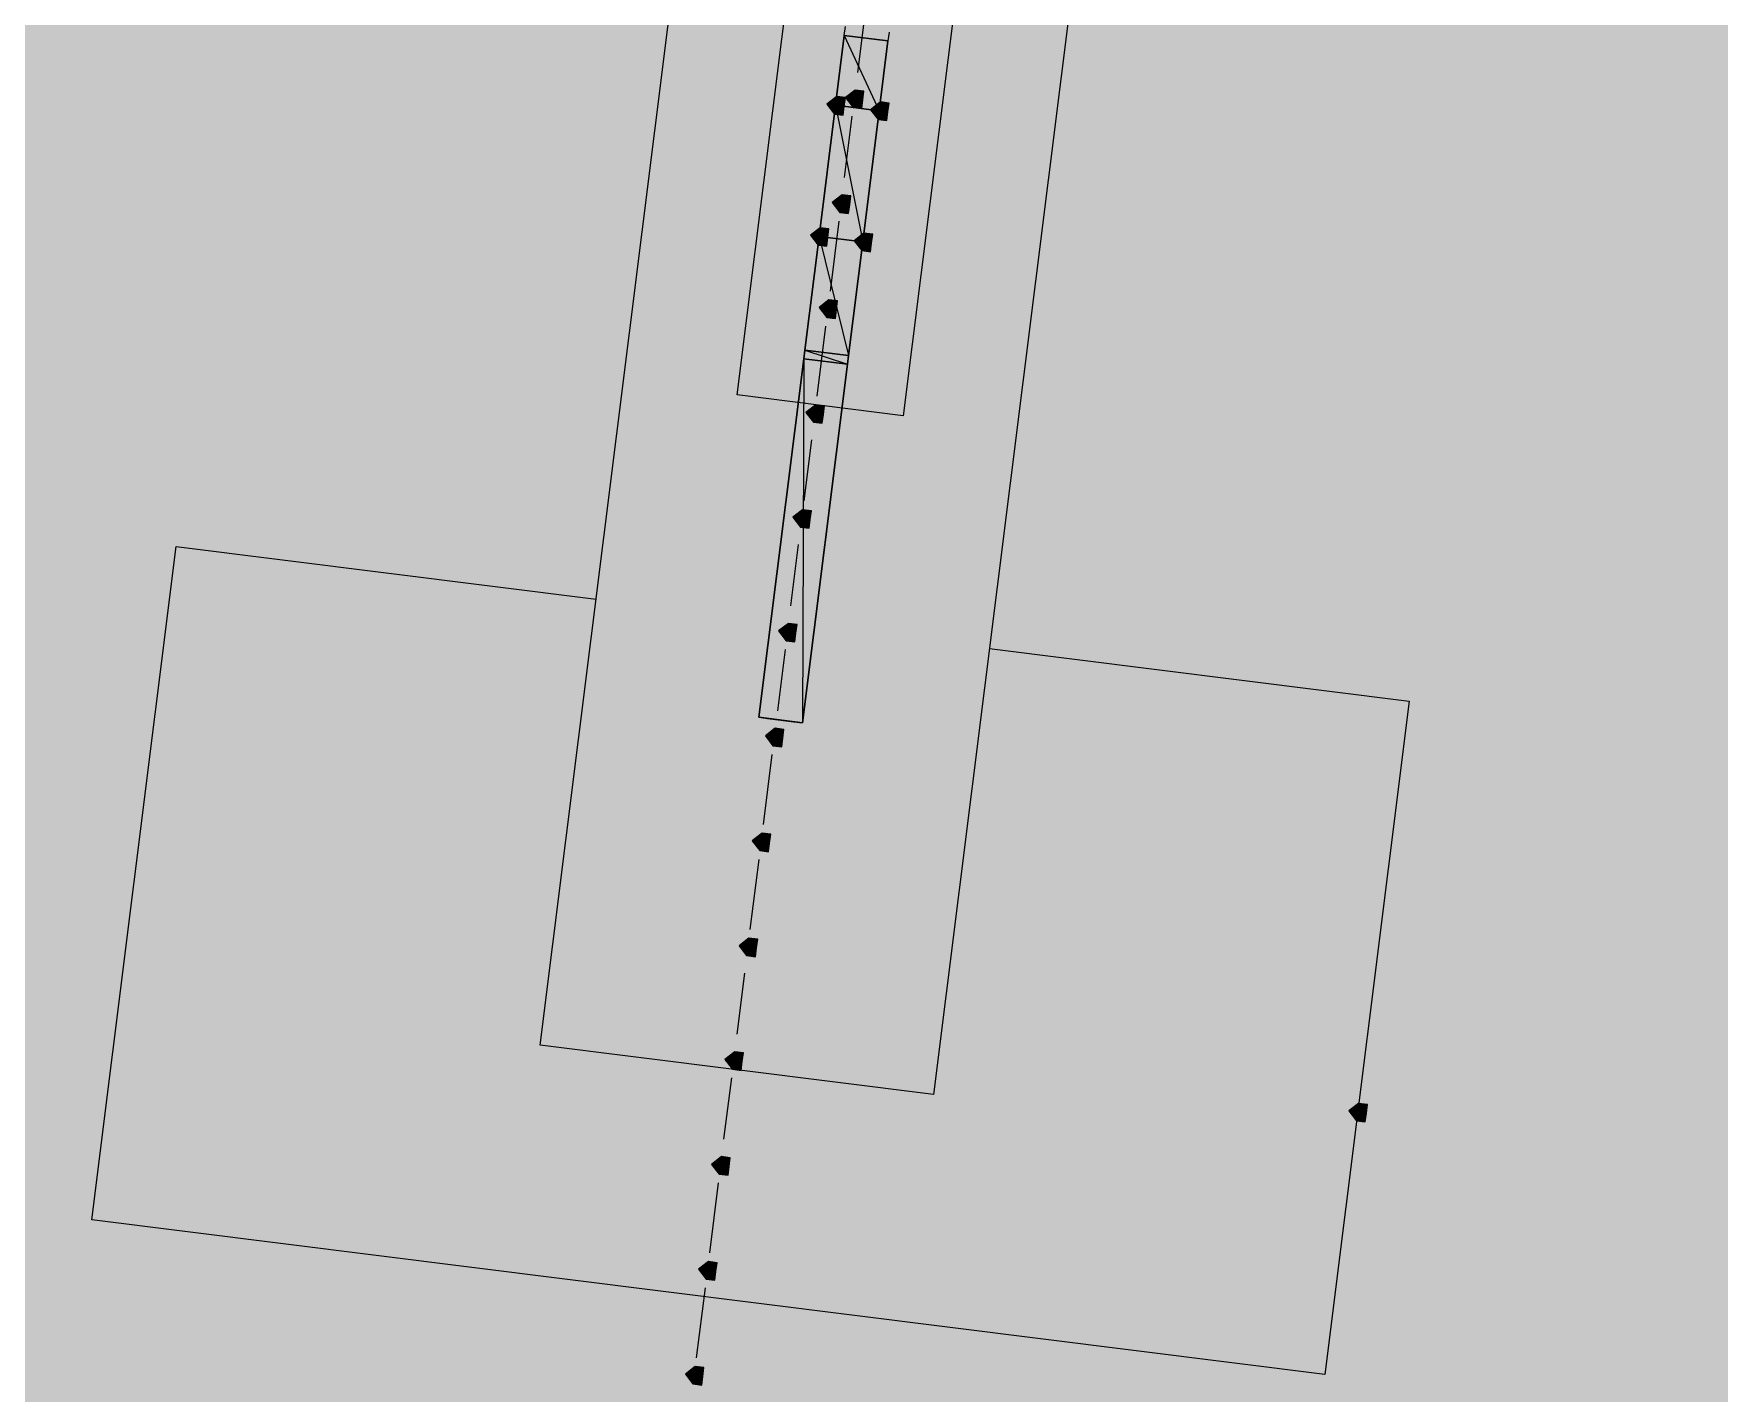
# Model space of a CAD drawing. Header units: metres. Extents: x -4 to 509425, y 7549 to 4732445.
# Drawn here: x 476072.79 to 476074.409, y 4719769.387 to 4719770.694 of the extents above; entities that cross this region are included whole.
import ezdxf

# ---------------------------------------------------------------- set-up
doc = ezdxf.new("R2010")
doc.units = ezdxf.units.M
doc.header["$LTSCALE"] = 0.01
doc.header["$MEASUREMENT"] = 0
doc.layers.get('0').update_dxf_attribs({"lineweight": 0})
doc.layers.add('_SUBESTACIÓN', color=1, linetype='Continuous')
doc.layers.add('SUBESTACION LA VID', color=253, linetype='Continuous')

# ---------------------------------------------------------------- blocks, each defined once
blk = doc.blocks.new('A$Cfff6051d')
at = {"layer": 'SUBESTACION LA VID', "transparency": 33554687}
h = blk.add_hatch(color=256, dxfattribs=at)
h.dxf.hatch_style = 2
h.paths.add_polyline_path([(476073.5684, 4719770.6239), (476073.5695, 4719770.6323), (476073.5611, 4719770.6333), (476073.5516, 4719770.626), (476073.5589, 4719770.6165), (476073.5673, 4719770.6155)])
h = blk.add_hatch(color=256, dxfattribs=at)
h.dxf.hatch_style = 2
h.paths.add_polyline_path([(476073.5863, 4719770.6302), (476073.5873, 4719770.6386), (476073.5789, 4719770.6396), (476073.5695, 4719770.6323), (476073.5768, 4719770.6228), (476073.5852, 4719770.6218)])
h = blk.add_hatch(color=256, dxfattribs=at)
h.dxf.hatch_style = 2
h.paths.add_polyline_path([(476073.5863, 4719770.6302), (476073.5873, 4719770.6386), (476073.5789, 4719770.6396), (476073.5695, 4719770.6323), (476073.5768, 4719770.6228), (476073.5852, 4719770.6218)])
h = blk.add_hatch(color=256, dxfattribs=at)
h.dxf.hatch_style = 2
h.paths.add_polyline_path([(476073.6104, 4719770.6186), (476073.6115, 4719770.627), (476073.6031, 4719770.6281), (476073.5936, 4719770.6207), (476073.6009, 4719770.6113), (476073.6093, 4719770.6102)])
h = blk.add_hatch(color=256, dxfattribs=at)
h.dxf.hatch_style = 2
h.paths.add_polyline_path([(476073.5736, 4719770.5294), (476073.5747, 4719770.5378), (476073.5663, 4719770.5388), (476073.5568, 4719770.5315), (476073.5642, 4719770.522), (476073.5726, 4719770.521)])
h = blk.add_hatch(color=256, dxfattribs=at)
h.dxf.hatch_style = 2
h.paths.add_polyline_path([(476073.5736, 4719770.5294), (476073.5747, 4719770.5378), (476073.5663, 4719770.5388), (476073.5568, 4719770.5315), (476073.5642, 4719770.522), (476073.5726, 4719770.521)])
h = blk.add_hatch(color=256, dxfattribs=at)
h.dxf.hatch_style = 2
h.paths.add_polyline_path([(476073.5526, 4719770.4979), (476073.5537, 4719770.5063), (476073.5453, 4719770.5073), (476073.5358, 4719770.5), (476073.5432, 4719770.4905), (476073.5516, 4719770.4895)])
h = blk.add_hatch(color=256, dxfattribs=at)
h.dxf.hatch_style = 2
h.paths.add_polyline_path([(476073.5946, 4719770.4926), (476073.5957, 4719770.501), (476073.5873, 4719770.5021), (476073.5778, 4719770.4947), (476073.5852, 4719770.4853), (476073.5936, 4719770.4842)])
h = blk.add_hatch(color=256, dxfattribs=at)
h.dxf.hatch_style = 2
h.paths.add_polyline_path([(476073.561, 4719770.4286), (476073.562, 4719770.437), (476073.5536, 4719770.438), (476073.5442, 4719770.4307), (476073.5515, 4719770.4212), (476073.5599, 4719770.4202)])
h = blk.add_hatch(color=256, dxfattribs=at)
h.dxf.hatch_style = 2
h.paths.add_polyline_path([(476073.561, 4719770.4286), (476073.562, 4719770.437), (476073.5536, 4719770.438), (476073.5442, 4719770.4307), (476073.5515, 4719770.4212), (476073.5599, 4719770.4202)])
h = blk.add_hatch(color=256, dxfattribs=at)
h.dxf.hatch_style = 2
h.paths.add_polyline_path([(476073.5483, 4719770.3278), (476073.5494, 4719770.3362), (476073.541, 4719770.3372), (476073.5315, 4719770.3299), (476073.5389, 4719770.3204), (476073.5473, 4719770.3194)])
h = blk.add_hatch(color=256, dxfattribs=at)
h.dxf.hatch_style = 2
h.paths.add_polyline_path([(476073.5483, 4719770.3278), (476073.5494, 4719770.3362), (476073.541, 4719770.3372), (476073.5315, 4719770.3299), (476073.5389, 4719770.3204), (476073.5473, 4719770.3194)])
h = blk.add_hatch(color=256, dxfattribs=at)
h.dxf.hatch_style = 2
h.paths.add_polyline_path([(476073.5357, 4719770.227), (476073.5368, 4719770.2354), (476073.5284, 4719770.2364), (476073.5189, 4719770.2291), (476073.5263, 4719770.2196), (476073.5347, 4719770.2186)])
h = blk.add_hatch(color=256, dxfattribs=at)
h.dxf.hatch_style = 2
h.paths.add_polyline_path([(476073.5357, 4719770.227), (476073.5368, 4719770.2354), (476073.5284, 4719770.2364), (476073.5189, 4719770.2291), (476073.5263, 4719770.2196), (476073.5347, 4719770.2186)])
h = blk.add_hatch(color=256, dxfattribs=at)
h.dxf.hatch_style = 2
h.paths.add_polyline_path([(476073.522, 4719770.1178), (476073.5231, 4719770.1262), (476073.5147, 4719770.1272), (476073.5052, 4719770.1199), (476073.5126, 4719770.1104), (476073.521, 4719770.1094)])
h = blk.add_hatch(color=256, dxfattribs=at)
h.dxf.hatch_style = 2
h.paths.add_polyline_path([(476073.522, 4719770.1178), (476073.5231, 4719770.1262), (476073.5147, 4719770.1272), (476073.5052, 4719770.1199), (476073.5126, 4719770.1104), (476073.521, 4719770.1094)])
h = blk.add_hatch(color=256, dxfattribs=at)
h.dxf.hatch_style = 2
h.paths.add_polyline_path([(476073.5094, 4719770.0169), (476073.5104, 4719770.0253), (476073.502, 4719770.0264), (476073.4926, 4719770.019), (476073.4999, 4719770.0096), (476073.5083, 4719770.0085)])
h = blk.add_hatch(color=256, dxfattribs=at)
h.dxf.hatch_style = 2
h.paths.add_polyline_path([(476073.5094, 4719770.0169), (476073.5104, 4719770.0253), (476073.502, 4719770.0264), (476073.4926, 4719770.019), (476073.4999, 4719770.0096), (476073.5083, 4719770.0085)])
h = blk.add_hatch(color=256, dxfattribs=at)
h.dxf.hatch_style = 2
h.paths.add_polyline_path([(476073.4967, 4719769.9161), (476073.4978, 4719769.9245), (476073.4894, 4719769.9256), (476073.4799, 4719769.9182), (476073.4873, 4719769.9088), (476073.4957, 4719769.9077)])
h = blk.add_hatch(color=256, dxfattribs=at)
h.dxf.hatch_style = 2
h.paths.add_polyline_path([(476073.4967, 4719769.9161), (476073.4978, 4719769.9245), (476073.4894, 4719769.9256), (476073.4799, 4719769.9182), (476073.4873, 4719769.9088), (476073.4957, 4719769.9077)])
h = blk.add_hatch(color=256, dxfattribs=at)
h.dxf.hatch_style = 2
h.paths.add_polyline_path([(476073.4841, 4719769.8153), (476073.4852, 4719769.8237), (476073.4768, 4719769.8248), (476073.4673, 4719769.8174), (476073.4746, 4719769.808), (476073.483, 4719769.8069)])
h = blk.add_hatch(color=256, dxfattribs=at)
h.dxf.hatch_style = 2
h.paths.add_polyline_path([(476073.4841, 4719769.8153), (476073.4852, 4719769.8237), (476073.4768, 4719769.8248), (476073.4673, 4719769.8174), (476073.4746, 4719769.808), (476073.483, 4719769.8069)])
h = blk.add_hatch(color=256, dxfattribs=at)
h.dxf.hatch_style = 2
h.paths.add_polyline_path([(476073.4704, 4719769.7061), (476073.4715, 4719769.7145), (476073.4631, 4719769.7156), (476073.4536, 4719769.7082), (476073.461, 4719769.6988), (476073.4694, 4719769.6977)])
h = blk.add_hatch(color=256, dxfattribs=at)
h.dxf.hatch_style = 2
h.paths.add_polyline_path([(476073.4704, 4719769.7061), (476073.4715, 4719769.7145), (476073.4631, 4719769.7156), (476073.4536, 4719769.7082), (476073.461, 4719769.6988), (476073.4694, 4719769.6977)])
h = blk.add_hatch(color=256, dxfattribs=at)
h.dxf.hatch_style = 2
h.paths.add_polyline_path([(476074.07, 4719769.6566), (476074.071, 4719769.665), (476074.0626, 4719769.666), (476074.0532, 4719769.6587), (476074.0605, 4719769.6492), (476074.0689, 4719769.6482)])
h = blk.add_hatch(color=256, dxfattribs=at)
h.dxf.hatch_style = 2
h.paths.add_polyline_path([(476073.4578, 4719769.6053), (476073.4588, 4719769.6137), (476073.4504, 4719769.6148), (476073.441, 4719769.6074), (476073.4483, 4719769.598), (476073.4567, 4719769.5969)])
h = blk.add_hatch(color=256, dxfattribs=at)
h.dxf.hatch_style = 2
h.paths.add_polyline_path([(476073.4578, 4719769.6053), (476073.4588, 4719769.6137), (476073.4504, 4719769.6148), (476073.441, 4719769.6074), (476073.4483, 4719769.598), (476073.4567, 4719769.5969)])
h = blk.add_hatch(color=256, dxfattribs=at)
h.dxf.hatch_style = 2
h.paths.add_polyline_path([(476073.4451, 4719769.5045), (476073.4462, 4719769.5129), (476073.4378, 4719769.514), (476073.4283, 4719769.5066), (476073.4357, 4719769.4972), (476073.4441, 4719769.4961)])
h = blk.add_hatch(color=256, dxfattribs=at)
h.dxf.hatch_style = 2
h.paths.add_polyline_path([(476073.4451, 4719769.5045), (476073.4462, 4719769.5129), (476073.4378, 4719769.514), (476073.4283, 4719769.5066), (476073.4357, 4719769.4972), (476073.4441, 4719769.4961)])
h = blk.add_hatch(color=256, dxfattribs=at)
h.dxf.hatch_style = 2
h.paths.add_polyline_path([(476073.4325, 4719769.4037), (476073.4336, 4719769.4121), (476073.4252, 4719769.4132), (476073.4157, 4719769.4058), (476073.423, 4719769.3964), (476073.4314, 4719769.3953)])
h = blk.add_hatch(color=256, dxfattribs=at)
h.dxf.hatch_style = 2
h.paths.add_polyline_path([(476073.4325, 4719769.4037), (476073.4336, 4719769.4121), (476073.4252, 4719769.4132), (476073.4157, 4719769.4058), (476073.423, 4719769.3964), (476073.4314, 4719769.3953)])
at = {"layer": 'SUBESTACION LA VID', "lineweight": 15}
for p, q in [((476073.5884, 4719770.7152), (476073.581, 4719770.6564)), ((476073.5884, 4719770.7152), (476073.581, 4719770.6564)), ((476073.602, 4719770.6879), (476073.602, 4719770.6879)), ((476073.6104, 4719770.6869), (476073.602, 4719770.6197)), ((476073.56, 4719770.6249), (476073.5442, 4719770.4989)), ((476073.56, 4719770.6249), (476073.602, 4719770.6197)), ((476073.602, 4719770.6197), (476073.5862, 4719770.4937)), ((476073.5757, 4719770.6144), (476073.5684, 4719770.5556)), ((476073.5757, 4719770.6144), (476073.5684, 4719770.5556)), ((476073.5631, 4719770.5136), (476073.5547, 4719770.4464)), ((476073.5631, 4719770.5136), (476073.5547, 4719770.4464)), ((476073.5862, 4719770.4937), (476073.5725, 4719770.3845)), ((476073.5505, 4719770.4128), (476073.542, 4719770.3456)), ((476073.5505, 4719770.4128), (476073.542, 4719770.3456)), ((476073.5305, 4719770.3897), (476073.5725, 4719770.3845)), ((476073.5295, 4719770.3813), (476073.4863, 4719770.0369)), ((476073.5715, 4719770.3761), (476073.5283, 4719770.0316)), ((476073.5368, 4719770.3036), (476073.5294, 4719770.2448)), ((476073.5368, 4719770.3036), (476073.5294, 4719770.2448)), ((476073.5241, 4719770.2028), (476073.5168, 4719770.144)), ((476073.5241, 4719770.2028), (476073.5168, 4719770.144)), ((476073.5115, 4719770.102), (476073.5041, 4719770.0432)), ((476073.5115, 4719770.102), (476073.5041, 4719770.0432)), ((476073.4989, 4719770.0012), (476073.4904, 4719769.934)), ((476073.4989, 4719770.0012), (476073.4904, 4719769.934)), ((476073.4862, 4719769.9004), (476073.4778, 4719769.8332)), ((476073.4862, 4719769.9004), (476073.4778, 4719769.8332)), ((476073.4725, 4719769.7912), (476073.4652, 4719769.7324)), ((476073.4725, 4719769.7912), (476073.4652, 4719769.7324)), ((476073.4599, 4719769.6904), (476073.4525, 4719769.6316)), ((476073.4599, 4719769.6904), (476073.4525, 4719769.6316)), ((476073.4473, 4719769.5896), (476073.4388, 4719769.5224)), ((476073.4473, 4719769.5896), (476073.4388, 4719769.5224)), ((476073.4346, 4719769.4888), (476073.4262, 4719769.4216)), ((476073.4346, 4719769.4888), (476073.4262, 4719769.4216))]:
    blk.add_line(p, q, dxfattribs=at)
for points in [[(476073.5283, 4719770.0316), (476073.4863, 4719770.0369), (476073.5295, 4719770.3813), (476073.5305, 4719770.3897), (476073.5442, 4719770.4989), (476073.56, 4719770.6249), (476073.5684, 4719770.6921), (476073.5695, 4719770.7005)], [(476073.6115, 4719770.6953), (476073.6104, 4719770.6869), (476073.602, 4719770.6197), (476073.5862, 4719770.4937), (476073.5725, 4719770.3845), (476073.5715, 4719770.3761), (476073.5283, 4719770.0316)], [(476073.6935, 4719770.8727), (476073.625, 4719770.3267), (476073.4654, 4719770.3467), (476073.5339, 4719770.8927)], [(476073.6798, 4719770.7635), (476073.789, 4719770.7498), (476073.6542, 4719769.6746), (476073.2761, 4719769.722), (476073.411, 4719770.7972), (476073.5202, 4719770.7835)], [(476073.5684, 4719770.6921), (476073.5684, 4719770.6921), (476073.56, 4719770.6249)], [(476073.5442, 4719770.4989), (476073.5862, 4719770.4937), (476073.5442, 4719770.4989), (476073.5305, 4719770.3897)], [(476073.5305, 4719770.3897), (476073.5295, 4719770.3813), (476073.5715, 4719770.3761), (476073.5725, 4719770.3845)], [(476073.7079, 4719770.103), (476074.1111, 4719770.0524), (476074.03, 4719769.4056), (476072.8455, 4719769.5541), (476072.9266, 4719770.2009), (476073.3299, 4719770.1504)], [(476073.4863, 4719770.0369), (476073.4947, 4719770.0359), (476073.5199, 4719770.0327), (476073.5283, 4719770.0316)]]:
    blk.add_lwpolyline(points, dxfattribs=at)
at = {"layer": 'SUBESTACION LA VID', "lineweight": 0}
for points in [[(476073.6104, 4719770.6869), (476073.5684, 4719770.6921), (476073.6104, 4719770.6869)], [(476073.56, 4719770.6249), (476073.602, 4719770.6197), (476073.56, 4719770.6249), (476073.602, 4719770.6197), (476073.56, 4719770.6249), (476073.602, 4719770.6197), (476073.56, 4719770.6249), (476073.602, 4719770.6197), (476073.56, 4719770.6249), (476073.602, 4719770.6197), (476073.56, 4719770.6249), (476073.602, 4719770.6197)], [(476073.5862, 4719770.4937), (476073.5442, 4719770.4989), (476073.5862, 4719770.4937)], [(476073.5305, 4719770.3897), (476073.5715, 4719770.3761), (476073.5295, 4719770.3813)]]:
    blk.add_lwpolyline(points, dxfattribs=at)
at = {"layer": 'SUBESTACION LA VID'}
for points in [[(476073.5684, 4719770.6239), (476073.5695, 4719770.6323), (476073.5611, 4719770.6333), (476073.5516, 4719770.626), (476073.5589, 4719770.6165), (476073.5673, 4719770.6155)], [(476073.5863, 4719770.6302), (476073.5873, 4719770.6386), (476073.5789, 4719770.6396), (476073.5695, 4719770.6323), (476073.5768, 4719770.6228), (476073.5852, 4719770.6218)], [(476073.5863, 4719770.6302), (476073.5873, 4719770.6386), (476073.5789, 4719770.6396), (476073.5695, 4719770.6323), (476073.5768, 4719770.6228), (476073.5852, 4719770.6218)], [(476073.6104, 4719770.6186), (476073.6115, 4719770.627), (476073.6031, 4719770.6281), (476073.5936, 4719770.6207), (476073.6009, 4719770.6113), (476073.6093, 4719770.6102)], [(476073.5736, 4719770.5294), (476073.5747, 4719770.5378), (476073.5663, 4719770.5388), (476073.5568, 4719770.5315), (476073.5642, 4719770.522), (476073.5726, 4719770.521)], [(476073.5736, 4719770.5294), (476073.5747, 4719770.5378), (476073.5663, 4719770.5388), (476073.5568, 4719770.5315), (476073.5642, 4719770.522), (476073.5726, 4719770.521)], [(476073.5526, 4719770.4979), (476073.5537, 4719770.5063), (476073.5453, 4719770.5073), (476073.5358, 4719770.5), (476073.5432, 4719770.4905), (476073.5516, 4719770.4895)], [(476073.5946, 4719770.4926), (476073.5957, 4719770.501), (476073.5873, 4719770.5021), (476073.5778, 4719770.4947), (476073.5852, 4719770.4853), (476073.5936, 4719770.4842)], [(476073.561, 4719770.4286), (476073.562, 4719770.437), (476073.5536, 4719770.438), (476073.5442, 4719770.4307), (476073.5515, 4719770.4212), (476073.5599, 4719770.4202)], [(476073.561, 4719770.4286), (476073.562, 4719770.437), (476073.5536, 4719770.438), (476073.5442, 4719770.4307), (476073.5515, 4719770.4212), (476073.5599, 4719770.4202)], [(476073.5483, 4719770.3278), (476073.5494, 4719770.3362), (476073.541, 4719770.3372), (476073.5315, 4719770.3299), (476073.5389, 4719770.3204), (476073.5473, 4719770.3194)], [(476073.5483, 4719770.3278), (476073.5494, 4719770.3362), (476073.541, 4719770.3372), (476073.5315, 4719770.3299), (476073.5389, 4719770.3204), (476073.5473, 4719770.3194)], [(476073.5357, 4719770.227), (476073.5368, 4719770.2354), (476073.5284, 4719770.2364), (476073.5189, 4719770.2291), (476073.5263, 4719770.2196), (476073.5347, 4719770.2186)], [(476073.5357, 4719770.227), (476073.5368, 4719770.2354), (476073.5284, 4719770.2364), (476073.5189, 4719770.2291), (476073.5263, 4719770.2196), (476073.5347, 4719770.2186)], [(476073.522, 4719770.1178), (476073.5231, 4719770.1262), (476073.5147, 4719770.1272), (476073.5052, 4719770.1199), (476073.5126, 4719770.1104), (476073.521, 4719770.1094)], [(476073.522, 4719770.1178), (476073.5231, 4719770.1262), (476073.5147, 4719770.1272), (476073.5052, 4719770.1199), (476073.5126, 4719770.1104), (476073.521, 4719770.1094)], [(476073.5094, 4719770.0169), (476073.5104, 4719770.0253), (476073.502, 4719770.0264), (476073.4926, 4719770.019), (476073.4999, 4719770.0096), (476073.5083, 4719770.0085)], [(476073.5094, 4719770.0169), (476073.5104, 4719770.0253), (476073.502, 4719770.0264), (476073.4926, 4719770.019), (476073.4999, 4719770.0096), (476073.5083, 4719770.0085)], [(476073.4967, 4719769.9161), (476073.4978, 4719769.9245), (476073.4894, 4719769.9256), (476073.4799, 4719769.9182), (476073.4873, 4719769.9088), (476073.4957, 4719769.9077)], [(476073.4967, 4719769.9161), (476073.4978, 4719769.9245), (476073.4894, 4719769.9256), (476073.4799, 4719769.9182), (476073.4873, 4719769.9088), (476073.4957, 4719769.9077)], [(476073.4841, 4719769.8153), (476073.4852, 4719769.8237), (476073.4768, 4719769.8248), (476073.4673, 4719769.8174), (476073.4746, 4719769.808), (476073.483, 4719769.8069)], [(476073.4841, 4719769.8153), (476073.4852, 4719769.8237), (476073.4768, 4719769.8248), (476073.4673, 4719769.8174), (476073.4746, 4719769.808), (476073.483, 4719769.8069)], [(476073.4704, 4719769.7061), (476073.4715, 4719769.7145), (476073.4631, 4719769.7156), (476073.4536, 4719769.7082), (476073.461, 4719769.6988), (476073.4694, 4719769.6977)], [(476073.4704, 4719769.7061), (476073.4715, 4719769.7145), (476073.4631, 4719769.7156), (476073.4536, 4719769.7082), (476073.461, 4719769.6988), (476073.4694, 4719769.6977)], [(476074.07, 4719769.6566), (476074.071, 4719769.665), (476074.0626, 4719769.666), (476074.0532, 4719769.6587), (476074.0605, 4719769.6492), (476074.0689, 4719769.6482)], [(476073.4578, 4719769.6053), (476073.4588, 4719769.6137), (476073.4504, 4719769.6148), (476073.441, 4719769.6074), (476073.4483, 4719769.598), (476073.4567, 4719769.5969)], [(476073.4578, 4719769.6053), (476073.4588, 4719769.6137), (476073.4504, 4719769.6148), (476073.441, 4719769.6074), (476073.4483, 4719769.598), (476073.4567, 4719769.5969)], [(476073.4451, 4719769.5045), (476073.4462, 4719769.5129), (476073.4378, 4719769.514), (476073.4283, 4719769.5066), (476073.4357, 4719769.4972), (476073.4441, 4719769.4961)], [(476073.4451, 4719769.5045), (476073.4462, 4719769.5129), (476073.4378, 4719769.514), (476073.4283, 4719769.5066), (476073.4357, 4719769.4972), (476073.4441, 4719769.4961)], [(476073.4325, 4719769.4037), (476073.4336, 4719769.4121), (476073.4252, 4719769.4132), (476073.4157, 4719769.4058), (476073.423, 4719769.3964), (476073.4314, 4719769.3953)], [(476073.4325, 4719769.4037), (476073.4336, 4719769.4121), (476073.4252, 4719769.4132), (476073.4157, 4719769.4058), (476073.423, 4719769.3964), (476073.4314, 4719769.3953)]]:
    blk.add_lwpolyline(points, close=True, dxfattribs=at)
at = {"layer": 'SUBESTACION LA VID', "lineweight": 0}
for points in [[(476073.5684, 4719770.6239), (476073.5695, 4719770.6323), (476073.5611, 4719770.6333), (476073.5516, 4719770.626), (476073.5589, 4719770.6165), (476073.5673, 4719770.6155)], [(476073.5863, 4719770.6302), (476073.5873, 4719770.6386), (476073.5789, 4719770.6396), (476073.5695, 4719770.6323), (476073.5768, 4719770.6228), (476073.5852, 4719770.6218)], [(476073.5863, 4719770.6302), (476073.5873, 4719770.6386), (476073.5789, 4719770.6396), (476073.5695, 4719770.6323), (476073.5768, 4719770.6228), (476073.5852, 4719770.6218)], [(476073.6104, 4719770.6186), (476073.6115, 4719770.627), (476073.6031, 4719770.6281), (476073.5936, 4719770.6207), (476073.6009, 4719770.6113), (476073.6093, 4719770.6102)], [(476073.5736, 4719770.5294), (476073.5747, 4719770.5378), (476073.5663, 4719770.5388), (476073.5568, 4719770.5315), (476073.5642, 4719770.522), (476073.5726, 4719770.521)], [(476073.5736, 4719770.5294), (476073.5747, 4719770.5378), (476073.5663, 4719770.5388), (476073.5568, 4719770.5315), (476073.5642, 4719770.522), (476073.5726, 4719770.521)], [(476073.5526, 4719770.4979), (476073.5537, 4719770.5063), (476073.5453, 4719770.5073), (476073.5358, 4719770.5), (476073.5432, 4719770.4905), (476073.5516, 4719770.4895)], [(476073.5946, 4719770.4926), (476073.5957, 4719770.501), (476073.5873, 4719770.5021), (476073.5778, 4719770.4947), (476073.5852, 4719770.4853), (476073.5936, 4719770.4842)], [(476073.561, 4719770.4286), (476073.562, 4719770.437), (476073.5536, 4719770.438), (476073.5442, 4719770.4307), (476073.5515, 4719770.4212), (476073.5599, 4719770.4202)], [(476073.561, 4719770.4286), (476073.562, 4719770.437), (476073.5536, 4719770.438), (476073.5442, 4719770.4307), (476073.5515, 4719770.4212), (476073.5599, 4719770.4202)], [(476073.5483, 4719770.3278), (476073.5494, 4719770.3362), (476073.541, 4719770.3372), (476073.5315, 4719770.3299), (476073.5389, 4719770.3204), (476073.5473, 4719770.3194)], [(476073.5483, 4719770.3278), (476073.5494, 4719770.3362), (476073.541, 4719770.3372), (476073.5315, 4719770.3299), (476073.5389, 4719770.3204), (476073.5473, 4719770.3194)], [(476073.5357, 4719770.227), (476073.5368, 4719770.2354), (476073.5284, 4719770.2364), (476073.5189, 4719770.2291), (476073.5263, 4719770.2196), (476073.5347, 4719770.2186)], [(476073.5357, 4719770.227), (476073.5368, 4719770.2354), (476073.5284, 4719770.2364), (476073.5189, 4719770.2291), (476073.5263, 4719770.2196), (476073.5347, 4719770.2186)], [(476073.522, 4719770.1178), (476073.5231, 4719770.1262), (476073.5147, 4719770.1272), (476073.5052, 4719770.1199), (476073.5126, 4719770.1104), (476073.521, 4719770.1094)], [(476073.522, 4719770.1178), (476073.5231, 4719770.1262), (476073.5147, 4719770.1272), (476073.5052, 4719770.1199), (476073.5126, 4719770.1104), (476073.521, 4719770.1094)], [(476073.5094, 4719770.0169), (476073.5104, 4719770.0253), (476073.502, 4719770.0264), (476073.4926, 4719770.019), (476073.4999, 4719770.0096), (476073.5083, 4719770.0085)], [(476073.5094, 4719770.0169), (476073.5104, 4719770.0253), (476073.502, 4719770.0264), (476073.4926, 4719770.019), (476073.4999, 4719770.0096), (476073.5083, 4719770.0085)], [(476073.4967, 4719769.9161), (476073.4978, 4719769.9245), (476073.4894, 4719769.9256), (476073.4799, 4719769.9182), (476073.4873, 4719769.9088), (476073.4957, 4719769.9077)], [(476073.4967, 4719769.9161), (476073.4978, 4719769.9245), (476073.4894, 4719769.9256), (476073.4799, 4719769.9182), (476073.4873, 4719769.9088), (476073.4957, 4719769.9077)], [(476073.4841, 4719769.8153), (476073.4852, 4719769.8237), (476073.4768, 4719769.8248), (476073.4673, 4719769.8174), (476073.4746, 4719769.808), (476073.483, 4719769.8069)], [(476073.4841, 4719769.8153), (476073.4852, 4719769.8237), (476073.4768, 4719769.8248), (476073.4673, 4719769.8174), (476073.4746, 4719769.808), (476073.483, 4719769.8069)], [(476073.4704, 4719769.7061), (476073.4715, 4719769.7145), (476073.4631, 4719769.7156), (476073.4536, 4719769.7082), (476073.461, 4719769.6988), (476073.4694, 4719769.6977)], [(476073.4704, 4719769.7061), (476073.4715, 4719769.7145), (476073.4631, 4719769.7156), (476073.4536, 4719769.7082), (476073.461, 4719769.6988), (476073.4694, 4719769.6977)], [(476074.07, 4719769.6566), (476074.071, 4719769.665), (476074.0626, 4719769.666), (476074.0532, 4719769.6587), (476074.0605, 4719769.6492), (476074.0689, 4719769.6482)], [(476073.4578, 4719769.6053), (476073.4588, 4719769.6137), (476073.4504, 4719769.6148), (476073.441, 4719769.6074), (476073.4483, 4719769.598), (476073.4567, 4719769.5969)], [(476073.4578, 4719769.6053), (476073.4588, 4719769.6137), (476073.4504, 4719769.6148), (476073.441, 4719769.6074), (476073.4483, 4719769.598), (476073.4567, 4719769.5969)], [(476073.4451, 4719769.5045), (476073.4462, 4719769.5129), (476073.4378, 4719769.514), (476073.4283, 4719769.5066), (476073.4357, 4719769.4972), (476073.4441, 4719769.4961)], [(476073.4451, 4719769.5045), (476073.4462, 4719769.5129), (476073.4378, 4719769.514), (476073.4283, 4719769.5066), (476073.4357, 4719769.4972), (476073.4441, 4719769.4961)], [(476073.4325, 4719769.4037), (476073.4336, 4719769.4121), (476073.4252, 4719769.4132), (476073.4157, 4719769.4058), (476073.423, 4719769.3964), (476073.4314, 4719769.3953)], [(476073.4325, 4719769.4037), (476073.4336, 4719769.4121), (476073.4252, 4719769.4132), (476073.4157, 4719769.4058), (476073.423, 4719769.3964), (476073.4314, 4719769.3953)]]:
    blk.add_lwpolyline(points, close=True, dxfattribs=at)
at = {"layer": 'SUBESTACION LA VID'}
for points in [[(476073.56, 4719770.6249), (476073.56, 4719770.6249), (476073.602, 4719770.6197), (476073.602, 4719770.6197), (476073.602, 4719770.6197), (476073.5684, 4719770.6921), (476073.5684, 4719770.6921), (476073.5684, 4719770.6921), (476073.56, 4719770.6249), (476073.56, 4719770.6249)], [(476073.602, 4719770.6197), (476073.602, 4719770.6197), (476073.5684, 4719770.6921), (476073.5684, 4719770.6921), (476073.5684, 4719770.6921), (476073.6104, 4719770.6869), (476073.6104, 4719770.6869), (476073.6104, 4719770.6869), (476073.602, 4719770.6197), (476073.602, 4719770.6197)], [(476073.5442, 4719770.4989), (476073.5442, 4719770.4989), (476073.5862, 4719770.4937), (476073.5862, 4719770.4937), (476073.5862, 4719770.4937), (476073.56, 4719770.6249), (476073.56, 4719770.6249), (476073.56, 4719770.6249), (476073.5442, 4719770.4989), (476073.5442, 4719770.4989)], [(476073.5862, 4719770.4937), (476073.5862, 4719770.4937), (476073.56, 4719770.6249), (476073.56, 4719770.6249), (476073.56, 4719770.6249), (476073.602, 4719770.6197), (476073.602, 4719770.6197), (476073.602, 4719770.6197), (476073.5862, 4719770.4937), (476073.5862, 4719770.4937)], [(476073.5305, 4719770.3897), (476073.5305, 4719770.3897), (476073.5725, 4719770.3845), (476073.5725, 4719770.3845), (476073.5725, 4719770.3845), (476073.5442, 4719770.4989), (476073.5442, 4719770.4989), (476073.5442, 4719770.4989), (476073.5305, 4719770.3897), (476073.5305, 4719770.3897)], [(476073.5725, 4719770.3845), (476073.5725, 4719770.3845), (476073.5442, 4719770.4989), (476073.5442, 4719770.4989), (476073.5442, 4719770.4989), (476073.5862, 4719770.4937), (476073.5862, 4719770.4937), (476073.5862, 4719770.4937), (476073.5725, 4719770.3845), (476073.5725, 4719770.3845)], [(476073.4863, 4719770.0369), (476073.4863, 4719770.0369), (476073.5283, 4719770.0316), (476073.5283, 4719770.0316), (476073.5283, 4719770.0316), (476073.5295, 4719770.3813), (476073.5295, 4719770.3813), (476073.5295, 4719770.3813), (476073.4863, 4719770.0369), (476073.4863, 4719770.0369)], [(476073.5283, 4719770.0316), (476073.5283, 4719770.0316), (476073.5295, 4719770.3813), (476073.5295, 4719770.3813), (476073.5295, 4719770.3813), (476073.5715, 4719770.3761), (476073.5715, 4719770.3761), (476073.5715, 4719770.3761), (476073.5283, 4719770.0316), (476073.5283, 4719770.0316)]]:
    blk.add_open_spline(points, degree=3, knots=[0, 0, 0, 0, 1, 1, 1, 2, 2, 2, 3, 3, 3, 3], dxfattribs=at)
at = {"layer": 'SUBESTACION LA VID', "lineweight": 0}
for points in [[(476073.56, 4719770.6249), (476073.56, 4719770.6249), (476073.602, 4719770.6197), (476073.602, 4719770.6197), (476073.602, 4719770.6197), (476073.5684, 4719770.6921), (476073.5684, 4719770.6921), (476073.5684, 4719770.6921), (476073.56, 4719770.6249), (476073.56, 4719770.6249)], [(476073.602, 4719770.6197), (476073.602, 4719770.6197), (476073.5684, 4719770.6921), (476073.5684, 4719770.6921), (476073.5684, 4719770.6921), (476073.6104, 4719770.6869), (476073.6104, 4719770.6869), (476073.6104, 4719770.6869), (476073.602, 4719770.6197), (476073.602, 4719770.6197)], [(476073.5442, 4719770.4989), (476073.5442, 4719770.4989), (476073.5862, 4719770.4937), (476073.5862, 4719770.4937), (476073.5862, 4719770.4937), (476073.56, 4719770.6249), (476073.56, 4719770.6249), (476073.56, 4719770.6249), (476073.5442, 4719770.4989), (476073.5442, 4719770.4989)], [(476073.5862, 4719770.4937), (476073.5862, 4719770.4937), (476073.56, 4719770.6249), (476073.56, 4719770.6249), (476073.56, 4719770.6249), (476073.602, 4719770.6197), (476073.602, 4719770.6197), (476073.602, 4719770.6197), (476073.5862, 4719770.4937), (476073.5862, 4719770.4937)], [(476073.5305, 4719770.3897), (476073.5305, 4719770.3897), (476073.5725, 4719770.3845), (476073.5725, 4719770.3845), (476073.5725, 4719770.3845), (476073.5442, 4719770.4989), (476073.5442, 4719770.4989), (476073.5442, 4719770.4989), (476073.5305, 4719770.3897), (476073.5305, 4719770.3897)], [(476073.5725, 4719770.3845), (476073.5725, 4719770.3845), (476073.5442, 4719770.4989), (476073.5442, 4719770.4989), (476073.5442, 4719770.4989), (476073.5862, 4719770.4937), (476073.5862, 4719770.4937), (476073.5862, 4719770.4937), (476073.5725, 4719770.3845), (476073.5725, 4719770.3845)], [(476073.4863, 4719770.0369), (476073.4863, 4719770.0369), (476073.5283, 4719770.0316), (476073.5283, 4719770.0316), (476073.5283, 4719770.0316), (476073.5295, 4719770.3813), (476073.5295, 4719770.3813), (476073.5295, 4719770.3813), (476073.4863, 4719770.0369), (476073.4863, 4719770.0369)], [(476073.5283, 4719770.0316), (476073.5283, 4719770.0316), (476073.5295, 4719770.3813), (476073.5295, 4719770.3813), (476073.5295, 4719770.3813), (476073.5715, 4719770.3761), (476073.5715, 4719770.3761), (476073.5715, 4719770.3761), (476073.5283, 4719770.0316), (476073.5283, 4719770.0316)]]:
    blk.add_open_spline(points, degree=3, knots=[0, 0, 0, 0, 1, 1, 1, 2, 2, 2, 3, 3, 3, 3], dxfattribs=at)

msp = doc.modelspace()

# ---------------------------------------------------------------- hatches: boundary and pattern name
at = {"layer": '_SUBESTACIÓN', "transparency": 33554559}
h = msp.add_hatch(color=1, dxfattribs=at)
h.dxf.hatch_style = 1
h.paths.add_polyline_path([(475968.6399, 4719805.825), (476089.9386, 4719790.615), (476078.1686, 4719696.74), (475956.8686, 4719711.9502)])

# ---------------------------------------------------------------- block references
at = {"linetype": 'Continuous'}
msp.add_blockref('A$Cfff6051d', (0, 0), dxfattribs=at)

doc.saveas('drawing.dxf')
